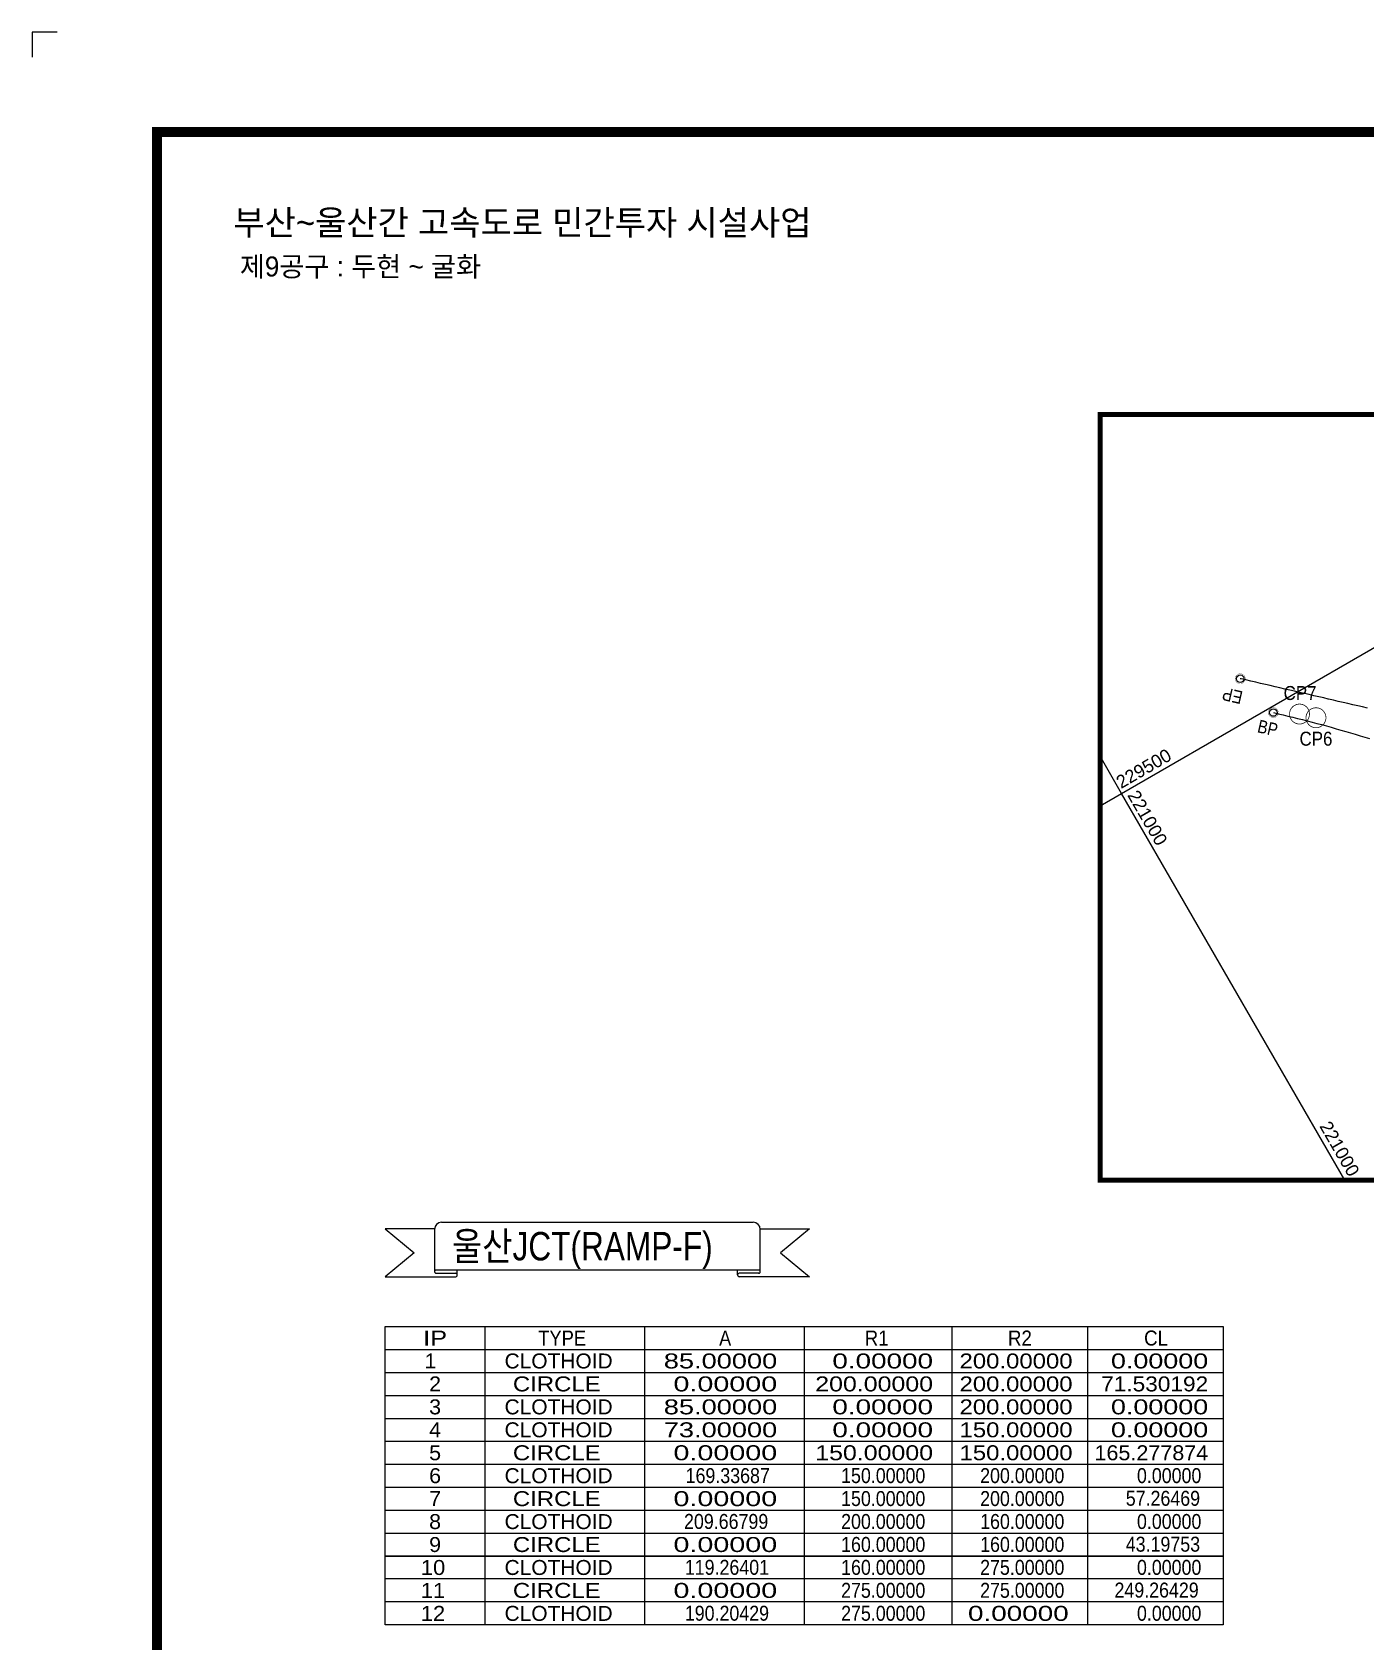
# Model space of a CAD drawing. Extents: x 227753 to 228594, y 228187 to 228781.
# Drawn here: x 227752.8 to 228020.2, y 228458.2 to 228780.9 of the extents above; entities that cross this region are included whole.
import ezdxf
from ezdxf.enums import TextEntityAlignment as Align

# ---------------------------------------------------------------- set-up
doc = ezdxf.new("R2010")
doc.units = 0
doc.header["$LTSCALE"] = 10
doc.header["$MEASUREMENT"] = 0
doc.layers.get('0').update_dxf_attribs({"linetype": 'CONTINUOUS'})
for name, color, linetype in [('CA-ALGN-CNTL', 2, 'CONTINUOUS'), ('CA-ALGN-IPSM', 2, 'CONTINUOUS'), ('CA-ALGN-TEXT', 3, 'CONTINUOUS'), ('CA-TABL-LIN1', 4, 'CONTINUOUS'), ('CA-TABL-LIN2', 1, 'CONTINUOUS'), ('CA-TABL-TEX1', 6, 'CONTINUOUS'), ('CA-TABL-TEX2', 3, 'CONTINUOUS'), ('CV-GRID-BORD', 4, 'CONTINUOUS'), ('CV-GRID-LINE', 1, 'CONTINUOUS'), ('CV-GRID-TEXT', 4, 'CONTINUOUS'), ('CV-SURV-SYMB', 3, 'CONTINUOUS'), ('CV-SURV-TEXT', 3, 'CONTINUOUS'), ('CX-BORD', 3, 'CONTINUOUS'), ('CX-BORD-LIN1', 4, 'CONTINUOUS'), ('CX-BORD-LIN2', 3, 'CONTINUOUS'), ('CX-BORD-TEX2', 7, 'CONTINUOUS'), ('CX-BORD-TEX3', 6, 'CONTINUOUS'), ('CX-MISC', 2, 'CONTINUOUS'), ('CZ-LIN2', 3, 'CONTINUOUS'), ('CZ-TEX1', 6, 'CONTINUOUS')]:
    doc.layers.add(name, color=color, linetype=linetype)
doc.styles.add('GTXT', font='romans__.ttf', dxfattribs={"bigfont": 'whgtxt'})
doc.styles.get("Standard").update_dxf_attribs({"font": 'Dotum.ttf'})
doc.styles.add('TB_TEXT', font='Dotum.ttf')
doc.styles.add('TB_WBTXT', font='Dotum.ttf')
doc.styles.add('TB_WMTXT', font='Dotum.ttf')

# ---------------------------------------------------------------- blocks, each defined once
blk = doc.blocks.new('CXBLKA1-KHCA1')
at = {"layer": 'CX-BORD-LIN1', "const_width": 2}
blk.add_lwpolyline([(796, 0), (0, 0), (0, 554), (796, 554)], close=True, dxfattribs=at)
at = {"layer": 'CX-MISC'}
blk.add_lwpolyline([(-20, 574), (-25, 574), (-25, 569)], dxfattribs=at)
at = {"layer": 'CX-BORD-LIN1', "style": 'TB_TEXT'}
for tag, height, p in [('TR_RNUM4', 3, (285.11, 26.64)), ('TR_RDAT4', 3.5, (317.5, 27)), ('TR_DGN4', 3.5, (459.12, 27)), ('TR_CHK4', 3.5, (499.12, 27)), ('TR_APP4', 3.5, (539.12, 27)), ('TR_RDAT3', 3.5, (317.5, 21)), ('TR_DGN3', 3.5, (459.12, 21)), ('TR_CHK3', 3.5, (499.12, 21)), ('TR_APP3', 3.5, (539.12, 21)), ('TR_RNUM3', 3, (285.11, 20.64)), ('TR_RNUM2', 3, (285.11, 14.64)), ('TR_RDAT2', 3.5, (317.5, 15)), ('TR_DGN2', 3.5, (459.12, 15)), ('TR_CHK2', 3.5, (499.12, 15)), ('TR_APP2', 3.5, (539.12, 15)), ('TR_RNUM1', 3, (285.11, 8.64)), ('TR_RDAT1', 3.5, (317.5, 9)), ('TR_DGN1', 3.5, (459.12, 9)), ('TR_CHK1', 3.5, (499.12, 9)), ('TR_APP1', 3.5, (539.12, 9))]:
    blk.add_attdef(tag, text='', height=height, dxfattribs=at).set_placement(p, align=Align.MIDDLE_CENTER)
for tag, p in [('TR_RCON4', (342.3, 27)), ('TR_RCON3', (342.3, 21)), ('TR_RCON2', (342.3, 15)), ('TR_RCON1', (342.3, 9))]:
    blk.add_attdef(tag, text='', height=3.5, dxfattribs=at).set_placement(p, align=Align.MIDDLE_LEFT)
at = {"layer": 'CX-BORD-LIN2', "style": 'TB_TEXT'}
blk.add_attdef('TD_VERSION', text='', height=3, rotation=90, dxfattribs=at).set_placement((800.5, 48.01), align=Align.MIDDLE_CENTER)
at = {"layer": 'CX-BORD-TEX2', "style": 'TB_WMTXT'}
for tag, height, p in [('TB_CNAME', 5, (15.34, 531.83)), ('TB_CSCOP', 4, (16.63, 523.83))]:
    blk.add_attdef(tag, text='', height=height, dxfattribs=at).set_placement(p, align=Align.BOTTOM_LEFT)
at = {"layer": 'CX-BORD-TEX2', "style": 'TB_WBTXT'}
for tag, height, p in [('TB_MTITIL', 10, (398, 533.33)), ('TB_STITL', 7, (398, 518.33))]:
    blk.add_attdef(tag, text='', height=height, dxfattribs=at).set_placement(p, align=Align.MIDDLE_CENTER)
at = {"layer": 'CX-BORD-TEX3', "style": 'TB_TEXT'}
for tag, height, p in [('TD_DCOMP', 4.5, (217.5, 25)), ('TD_CSECT', 4.5, (611, 25)), ('TD_DNAME_TOP', 4.5, (755, 25)), ('TD_DNAME_MAIN', 4.5, (755, 19.01)), ('TD_CCOMP', 4.5, (217.5, 15)), ('TD_HSCAL', 4.5, (626.7, 15.24)), ('TD_VSCAL', 4.5, (655.78, 15.24)), ('TD_DNAME_BOT', 3, (755, 13.65)), ('TD_CNAME', 4.5, (65, 5.75)), ('TD_FIELD', 4.5, (182.5, 5.53)), ('TD_CSTEP', 4.5, (253.24, 5.53)), ('TD_DWGCODE', 4.5, (641, 5.39)), ('TD_DWGNO', 4.5, (755, 5.39))]:
    blk.add_attdef(tag, text='', height=height, dxfattribs=at).set_placement(p, align=Align.MIDDLE_CENTER)
at = {"layer": 'CX-BORD-TEX3', "style": 'TB_TEXT', "width": 0.9}
blk.add_attdef('TD_CDIST', text='', height=4.5, dxfattribs=at).set_placement((656, 25), align=Align.MIDDLE_CENTER)
blk = doc.blocks.new('CAIPMRK')
at = {"const_width": 0.1}
blk.add_lwpolyline([(-2, 0, -1), (2, 0, -1)], format="xyb", close=True, dxfattribs=at)
blk.add_circle((0, 0), 1.5)
blk = doc.blocks.new('CVSVCPM')
at = {"const_width": 0.15}
blk.add_lwpolyline([(0, 2, -1), (0, -2, -1), (0, 2)], format="xyb", dxfattribs=at)
at = {"style": 'GTXT', "flags": 1}
blk.add_attdef('NO', text='', height=2.5, dxfattribs=at).set_placement((0, 4.76), align=Align.MIDDLE)

msp = doc.modelspace()

# ---------------------------------------------------------------- linework, layer by layer
at = {"layer": 'CA-ALGN-CNTL'}
for points in [[(228020.52, 228645.41), (228019.55, 228645.63), (228018.57, 228645.86), (228017.6, 228646.08), (228016.62, 228646.3), (228015.65, 228646.53), (228014.67, 228646.75), (228013.7, 228646.98), (228012.73, 228647.2), (228012.66, 228647.22), (228012.66, 228647.22), (228011.75, 228647.43), (228010.78, 228647.65), (228009.8, 228647.88), (228008.83, 228648.11), (228007.91, 228648.32), (228007.85, 228648.33), (228006.88, 228648.56), (228005.91, 228648.78), (228004.93, 228649.01), (228003.96, 228649.23), (228002.98, 228649.46), (228002.01, 228649.68), (228001.04, 228649.91), (228000.06, 228650.13), (227999.09, 228650.36), (227998.11, 228650.58), (227997.14, 228650.81), (227996.16, 228651.04), (227995.19, 228651.26), (227995.01, 228651.3)], [(228001.65, 228644.51), (228002.63, 228644.28), (228002.63, 228644.28), (228003.6, 228644.06), (228004.57, 228643.82), (228005.55, 228643.59), (228006.52, 228643.35), (228007.49, 228643.1), (228008.46, 228642.86), (228009.42, 228642.6), (228010.39, 228642.35), (228011.36, 228642.09), (228012.32, 228641.82), (228013.28, 228641.55), (228014.24, 228641.28), (228015.21, 228641), (228016.17, 228640.72), (228017.12, 228640.44), (228017.59, 228640.3), (228017.59, 228640.3), (228018.08, 228640.15), (228019.04, 228639.86), (228020, 228639.58), (228020.96, 228639.31)]]:
    msp.add_lwpolyline(points, dxfattribs=at)
at = {"layer": 'CA-TABL-LIN1', "linetype": 'Continuous'}
for p, q in [((227823.56, 228521.42), (227991.56, 228521.42)), ((227823.56, 228461.62), (227823.56, 228521.42)), ((227843.56, 228521.42), (227843.56, 228461.62)), ((227991.56, 228521.42), (227991.56, 228461.62)), ((227823.56, 228516.82), (227991.56, 228516.82)), ((227991.56, 228461.62), (227823.56, 228461.62))]:
    msp.add_line(p, q, dxfattribs=at)
at = {"layer": 'CA-TABL-LIN2', "linetype": 'Continuous'}
for p, q in [((227875.56, 228521.42), (227875.56, 228461.62)), ((227907.56, 228521.42), (227907.56, 228461.62)), ((227937.16, 228521.42), (227937.16, 228461.62)), ((227964.36, 228521.42), (227964.36, 228461.62)), ((227823.56, 228512.22), (227991.56, 228512.22)), ((227823.56, 228507.62), (227991.56, 228507.62)), ((227823.56, 228503.02), (227991.56, 228503.02)), ((227823.56, 228498.42), (227991.56, 228498.42)), ((227823.56, 228493.82), (227991.56, 228493.82)), ((227823.56, 228489.22), (227991.56, 228489.22)), ((227823.56, 228484.62), (227991.56, 228484.62)), ((227823.56, 228480.02), (227991.56, 228480.02)), ((227991.56, 228475.42), (227823.56, 228475.42)), ((227823.56, 228475.42), (227991.56, 228475.42)), ((227991.56, 228470.82), (227823.56, 228470.82)), ((227991.56, 228466.22), (227823.56, 228466.22))]:
    msp.add_line(p, q, dxfattribs=at)
at = {"layer": 'CV-GRID-BORD'}
msp.add_lwpolyline([(228384.73, 228550.79, 1, 1, 0), (228384.73, 228704.25, 1, 1, 0), (227966.91, 228704.25, 1, 1, 0), (227966.91, 228550.79, 1, 1, 0)], format="xyseb", close=True, dxfattribs=at)
at = {"layer": 'CV-GRID-LINE', "linetype": 'Continuous'}
for p, q in [((227971.23, 228628.31), (228057.84, 228678.31)), ((227971.23, 228628.31), (228057.84, 228678.31)), ((227971.23, 228628.31), (227966.91, 228635.79)), ((227971.23, 228628.31), (227966.91, 228635.79)), ((227966.91, 228625.81), (227971.23, 228628.31)), ((228015.99, 228550.79), (227971.23, 228628.31)), ((228015.99, 228550.79), (227971.23, 228628.31))]:
    msp.add_line(p, q, dxfattribs=at)
at = {"layer": 'CZ-LIN2'}
for p, q in [((227823.56, 228540.98), (227829.39, 228536.2)), ((227833.45, 228540.89), (227833.45, 228532.43)), ((227897.34, 228542.31), (227834.87, 228542.31)), ((227898.77, 228532.43), (227898.77, 228540.89)), ((227908.66, 228540.98), (227902.83, 228536.2)), ((227829.39, 228536.2), (227823.56, 228531.42)), ((227902.83, 228536.2), (227908.66, 228531.42)), ((227833.74, 228532.76), (227898.47, 228532.76)), ((227833.74, 228532.11), (227837.7, 228532.11)), ((227838.01, 228531.76), (227838.01, 228532.76)), ((227894.2, 228531.76), (227894.2, 228532.76)), ((227898.47, 228532.11), (227894.52, 228532.11))]:
    msp.add_line(p, q, dxfattribs=at)
for points in [[(227833.45, 228540.98), (227823.56, 228540.98)], [(227898.77, 228540.98), (227908.66, 228540.98)], [(227823.56, 228531.42), (227837.7, 228531.42)], [(227908.66, 228531.42), (227894.52, 228531.42)]]:
    msp.add_lwpolyline(points, dxfattribs=at)
for centre, radius, start, end in [((227834.87, 228540.89), 1.43, 90, 180), ((227897.34, 228540.89), 1.43, 0, 90), ((227833.77, 228532.43), 0.326, 84.8036, 275.1964), ((227837.67, 228531.76), 0.344, 264.6456, 95.3544), ((227894.55, 228531.76), 0.344, 84.6456, 275.3544), ((227898.44, 228532.43), 0.326, 264.8036, 95.1964)]:
    msp.add_arc(centre, radius, start, end, dxfattribs=at)

# ---------------------------------------------------------------- block references
at = {"layer": 'CA-ALGN-IPSM', "xscale": 0.5, "yscale": 0.5}
for p in [(227995.01, 228651.3), (228001.65, 228644.51)]:
    msp.add_blockref('CAIPMRK', p, dxfattribs=at)
at = {"layer": 'CV-SURV-SYMB', "rotation": 180.0000040420846}
for p in [(228006.9, 228644.21), (228010.2, 228643.47)]:
    msp.add_blockref('CVSVCPM', p, dxfattribs=at)
at = {"layer": 'CX-BORD'}
ref = msp.add_blockref('CXBLKA1-KHCA1', (227777.76, 228206.91), dxfattribs=at)
ref.add_attrib('TB_CNAME', '부산~울산간 고속도로 민간투자 시설사업', dxfattribs={"layer": 'CX-BORD-TEX2', "height": 5, "style": 'TB_WMTXT'}).set_placement((227793.11, 228738.74), align=Align.BOTTOM_LEFT)
ref.add_attrib('TB_CSCOP', '제9공구 : 두현 ~ 굴화', dxfattribs={"layer": 'CX-BORD-TEX2', "height": 4, "style": 'TB_WMTXT'}).set_placement((227794.4, 228730.74), align=Align.BOTTOM_LEFT)

# ---------------------------------------------------------------- texts
at = {"layer": 'CA-ALGN-TEXT'}
for s, rotation, width, p, p2 in [('EP', 166.9734, 0.87085, (227995.69, 228648.71), (227991.79, 228649.61)), ('BP', 346.9731, 0.837405, (227998.29, 228640.59), (228002.18, 228639.69))]:
    msp.add_text(s, height=2.6, rotation=rotation, dxfattribs=dict(at, width=width)).set_placement(p, p2, align=Align.FIT)
at = {"layer": 'CA-TABL-TEX1'}
for s, width, p, p2 in [('IP', 1.278959, (227831.16, 228517.62), (227835.96, 228517.62)), ('TYPE', 0.937734, (227854.24, 228517.62), (227863.84, 228517.62)), ('A', 0.86325, (227890.53, 228517.62), (227892.93, 228517.62)), ('R1', 0.920531, (227919.7, 228517.62), (227924.5, 228517.62)), ('CL', 0.912693, (227975.73, 228517.62), (227980.53, 228517.62)), ('1', 0.987605, (227831.43, 228513.02), (227833.83, 228513.02)), ('2', 0.987605, (227832.36, 228508.42), (227834.76, 228508.42)), ('3', 0.987605, (227832.36, 228503.82), (227834.76, 228503.82)), ('4', 0.987605, (227832.36, 228499.22), (227834.76, 228499.22)), ('5', 0.987605, (227832.36, 228494.62), (227834.76, 228494.62)), ('6', 0.987605, (227832.36, 228490.02), (227834.76, 228490.02)), ('7', 0.987605, (227832.36, 228485.42), (227834.76, 228485.42)), ('8', 0.987605, (227832.36, 228480.82), (227834.76, 228480.82)), ('10', 1.010595, (227830.69, 228471.62), (227835.6, 228471.62)), ('11', 1.004896, (227830.69, 228467.02), (227835.58, 228467.02)), ('12', 1.00526, (227830.69, 228462.42), (227835.58, 228462.42))]:
    msp.add_text(s, height=3, dxfattribs=dict(at, width=width)).set_placement(p, p2, align=Align.FIT)
for s, width, p, p2 in [('R2', 0.920531, (227948.43, 228517.62), (227953.23, 228517.62)), ('9', 0.987605, (227832.36, 228476.22), (227834.76, 228476.22))]:
    msp.add_text(s, height=3, rotation=360, dxfattribs=dict(at, width=width)).set_placement(p, p2, align=Align.FIT)
at = {"layer": 'CA-TABL-TEX2'}
for s, width, p, p2 in [('  CLOTHOID', 1.007003, (227845.16, 228513.02), (227869.16, 228513.02)), ('    85.00000', 1.192919, (227873.36, 228513.02), (227902.16, 228513.02)), ('    0.00000', 1.215898, (227907.01, 228513.02), (227933.41, 228513.02)), ('   0.00000', 1.18109, (227964.59, 228513.02), (227988.59, 228513.02)), ('   CIRCLE', 1.141652, (227845.16, 228508.42), (227866.76, 228508.42)), ('     0.00000', 1.246512, (227873.36, 228508.42), (227902.16, 228508.42)), (' 200.00000', 1.07161, (227937.39, 228508.42), (227961.39, 228508.42)), ('  71.530192', 1.008898, (227964.59, 228508.42), (227988.59, 228508.42)), ('    73.00000', 1.192919, (227873.36, 228499.22), (227902.16, 228499.22)), ('  150.00000', 1.109788, (227907.01, 228494.62), (227933.41, 228494.62)), ('  CLOTHOID', 1.007003, (227845.16, 228490.02), (227869.16, 228490.02)), ('     0.00000', 1.246512, (227873.36, 228476.22), (227902.16, 228476.22)), ('     0.00000', 1.246512, (227873.36, 228467.02), (227902.16, 228467.02))]:
    msp.add_text(s, height=3, rotation=360, dxfattribs=dict(at, width=width)).set_placement(p, p2, align=Align.FIT)
for s, width, p, p2 in [(' 200.00000', 1.07161, (227937.39, 228513.02), (227961.39, 228513.02)), ('  200.00000', 1.109788, (227907.01, 228508.42), (227933.41, 228508.42)), ('  CLOTHOID', 1.007003, (227845.16, 228503.82), (227869.16, 228503.82)), ('    85.00000', 1.192919, (227873.36, 228503.82), (227902.16, 228503.82)), ('    0.00000', 1.215898, (227907.01, 228503.82), (227933.41, 228503.82)), (' 200.00000', 1.07161, (227937.39, 228503.82), (227961.39, 228503.82)), ('   0.00000', 1.18109, (227964.59, 228503.82), (227988.59, 228503.82)), ('  CLOTHOID', 1.007003, (227845.16, 228499.22), (227869.16, 228499.22)), ('    0.00000', 1.215898, (227907.01, 228499.22), (227933.41, 228499.22)), (' 150.00000', 1.07161, (227937.39, 228499.22), (227961.39, 228499.22)), ('   0.00000', 1.18109, (227964.59, 228499.22), (227988.59, 228499.22)), ('   CIRCLE', 1.141652, (227845.16, 228494.62), (227866.76, 228494.62)), ('     0.00000', 1.246512, (227873.36, 228494.62), (227902.16, 228494.62)), (' 150.00000', 1.07161, (227937.39, 228494.62), (227961.39, 228494.62)), (' 165.277874', 0.966716, (227964.59, 228494.62), (227988.59, 228494.62)), ('   CIRCLE', 1.141652, (227845.16, 228485.42), (227866.76, 228485.42)), ('     0.00000', 1.246512, (227873.36, 228485.42), (227902.16, 228485.42)), ('  CLOTHOID', 1.007003, (227845.16, 228480.82), (227869.16, 228480.82)), ('   CIRCLE', 1.141652, (227845.16, 228476.22), (227866.76, 228476.22)), ('  CLOTHOID', 1.007003, (227845.16, 228471.62), (227869.16, 228471.62)), ('   CIRCLE', 1.141652, (227845.16, 228467.02), (227866.76, 228467.02)), ('  CLOTHOID', 1.007003, (227845.16, 228462.42), (227869.16, 228462.42)), ('    0.00000', 1.215898, (227934.21, 228462.42), (227960.61, 228462.42))]:
    msp.add_text(s, height=3, dxfattribs=dict(at, width=width)).set_placement(p, p2, align=Align.FIT)
at = {"layer": 'CA-TABL-TEX2', "width": 0.910345}
for s, p in [('169.33687', (227892.24, 228491.54)), ('150.00000', (227923.42, 228491.54)), ('200.00000', (227951.3, 228491.54)), ('0.00000', (227980.76, 228491.54)), ('150.00000', (227923.42, 228486.94)), ('200.00000', (227951.3, 228486.94)), ('57.26469', (227979.51, 228486.99)), ('209.66799', (227891.92, 228482.35)), ('200.00000', (227923.42, 228482.34)), ('160.00000', (227951.3, 228482.34)), ('0.00000', (227980.76, 228482.34)), ('160.00000', (227923.42, 228477.74)), ('160.00000', (227951.3, 228477.74)), ('43.19753', (227979.51, 228477.79)), ('119.26401', (227892.08, 228473.15)), ('160.00000', (227923.42, 228473.14)), ('275.00000', (227951.3, 228473.14)), ('0.00000', (227980.76, 228473.14)), ('275.00000', (227923.42, 228468.54)), ('275.00000', (227951.3, 228468.54)), ('249.26429', (227978.24, 228468.59)), ('190.20429', (227892.08, 228463.95)), ('275.00000', (227923.42, 228463.94)), ('0.00000', (227980.76, 228463.94))]:
    msp.add_text(s, height=3, dxfattribs=at).set_placement(p, align=Align.MIDDLE_CENTER)
at = {"layer": 'CV-GRID-TEXT', "width": 0.94962}
for s, rotation, p, p2 in [('229500', 30, (227971.11, 228629.17), (227981.5, 228635.17)), ('221000', 300, (227972.3, 228627.96), (227978.3, 228617.56)), ('221000', 300, (228010.82, 228561.61), (228016.82, 228551.22))]:
    msp.add_text(s, height=2.6, rotation=rotation, dxfattribs=at).set_placement(p, p2, align=Align.FIT)
at = {"layer": 'CV-SURV-TEXT', "width": 0.871658}
msp.add_text('CP7', height=2.8, rotation=360, dxfattribs=at).set_placement((228003.71, 228647.03), (228010.31, 228647.03), align=Align.FIT)
msp.add_text('CP6', height=2.8, dxfattribs=at).set_placement((228006.9, 228637.87), (228013.5, 228637.87), align=Align.FIT)
at = {"layer": 'CZ-TEX1', "width": 0.85}
msp.add_text('울산JCT(RAMP-F)', height=5.7, rotation=0, dxfattribs=at).set_placement((227836.93, 228534.68))

doc.saveas('drawing.dxf')
